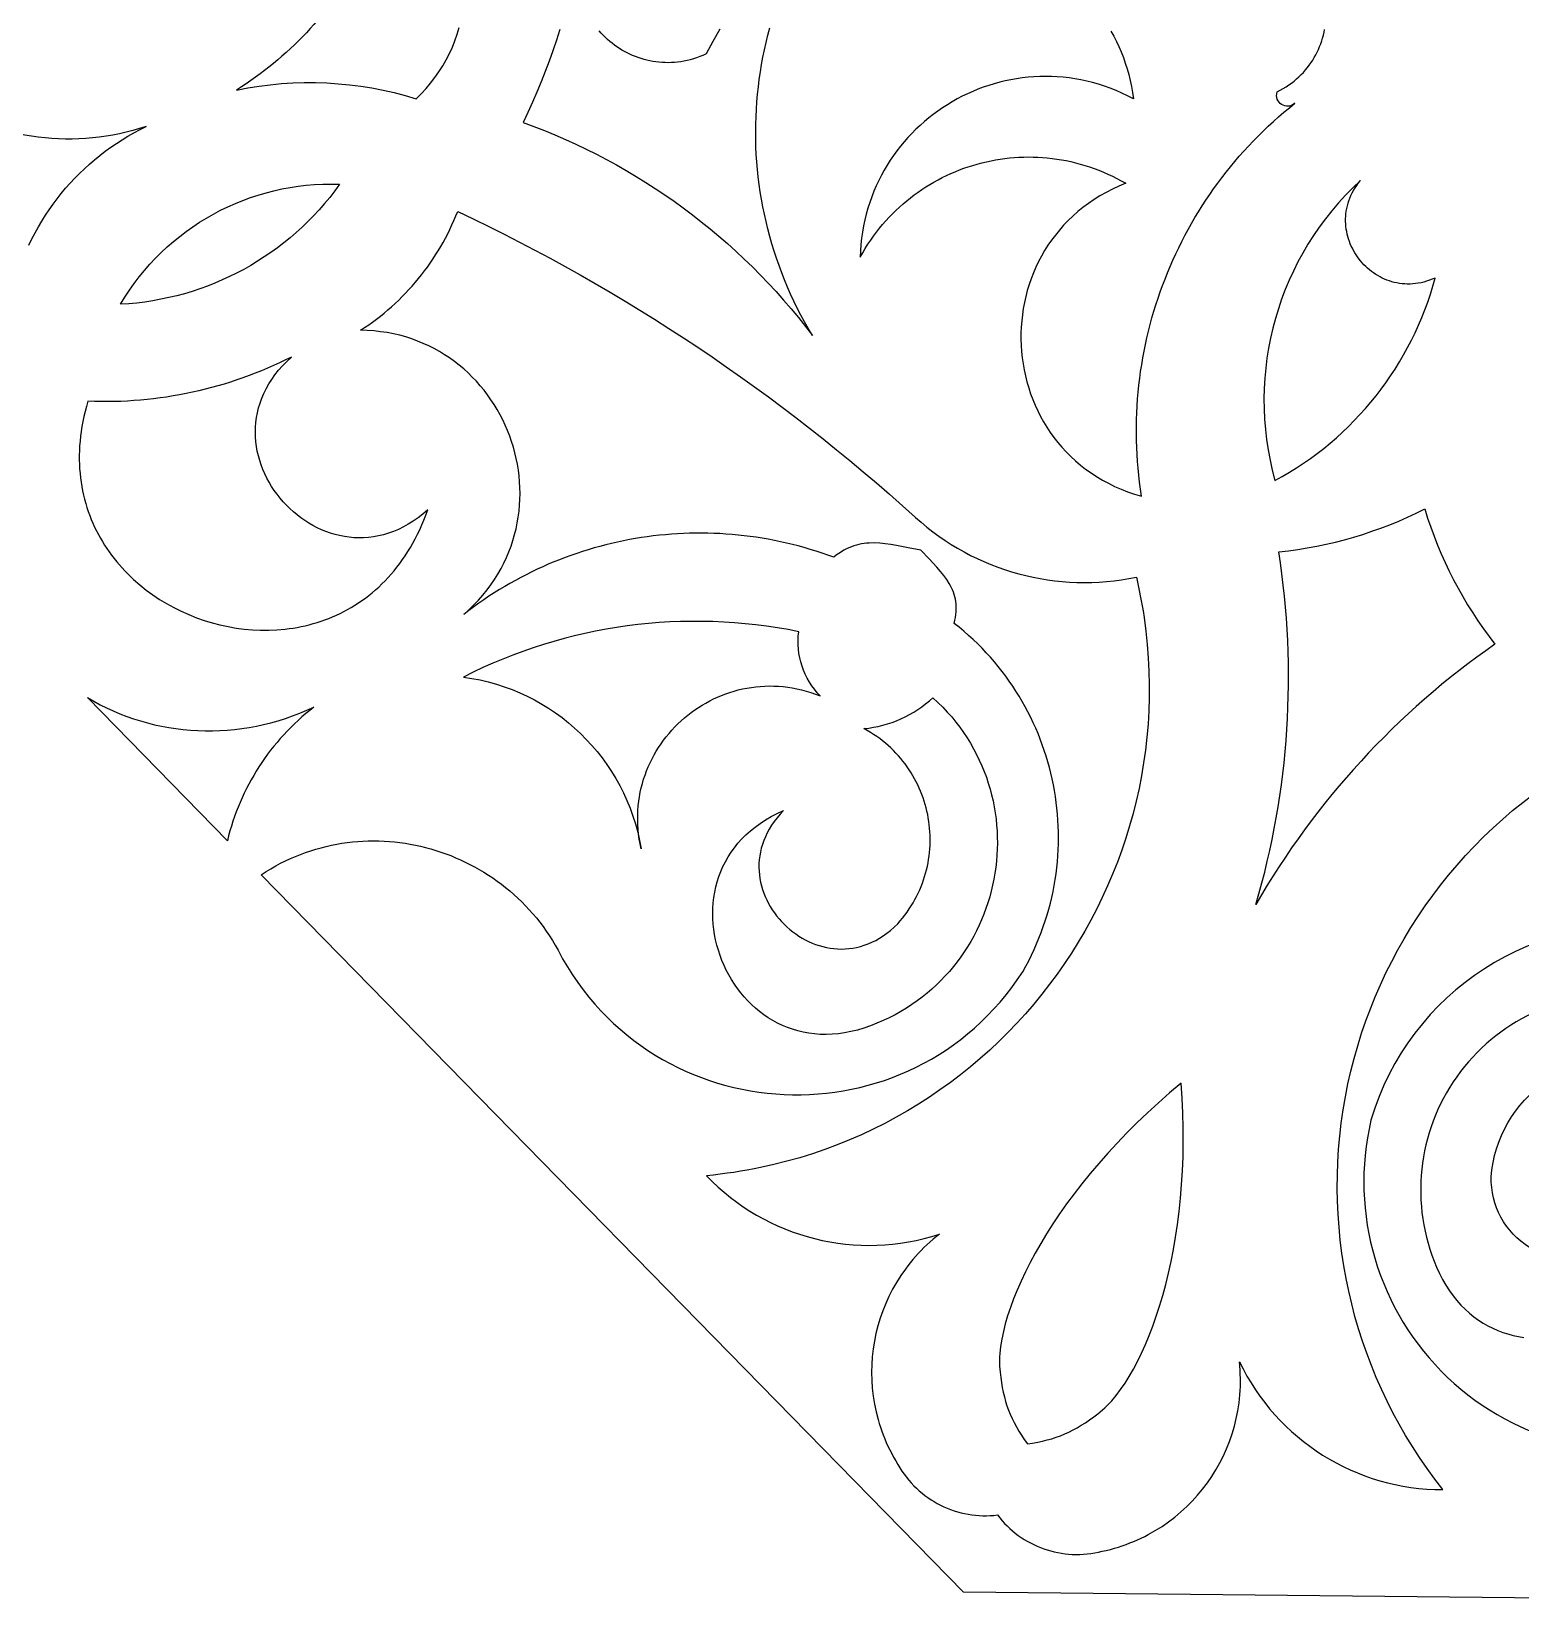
# Model space of a CAD drawing. Extents: x 3927 to 5087, y -513 to 1114.
# Drawn here: x 4416.9 to 4497, y 774 to 858.5 of the extents above; entities that cross this region are included whole.
import ezdxf

# ---------------------------------------------------------------- set-up
doc = ezdxf.new("R2010")
doc.units = 0
doc.layers.add('LAYER_1', color=18, linetype='CONTINUOUS')

msp = doc.modelspace()

# ---------------------------------------------------------------- linework, layer by layer
at = {"layer": 'LAYER_1'}
for points in [[(4434.53, 862.31, -0.126855), (4427.919, 855.303), (4428.52, 855.417), (4429.125, 855.513), (4429.731, 855.589), (4430.339, 855.646), (4430.948, 855.684), (4431.558, 855.702), (4432.167, 855.702), (4432.777, 855.682), (4433.385, 855.644), (4433.992, 855.586), (4434.597, 855.509), (4435.2, 855.413), (4435.799, 855.298), (4436.395, 855.164), (4436.987, 855.01), (4437.575, 854.838), (4437.849, 855.105), (4438.109, 855.383), (4438.355, 855.672), (4438.587, 855.971), (4438.804, 856.28), (4439.007, 856.599), (4439.195, 856.925), (4439.367, 857.26), (4439.524, 857.603), (4439.665, 857.952), (4439.79, 858.308), (4439.899, 858.67)], [(4416.747, 846.966), (4416.906, 847.296), (4417.075, 847.621), (4417.251, 847.94), (4417.436, 848.255), (4417.63, 848.564), (4417.832, 848.867), (4418.042, 849.164), (4418.26, 849.456), (4418.485, 849.741), (4418.719, 850.021), (4418.96, 850.293), (4419.208, 850.559), (4419.464, 850.819), (4419.727, 851.071), (4419.997, 851.317), (4420.274, 851.555), (4420.558, 851.785), (4420.848, 852.008), (4421.145, 852.224), (4421.448, 852.431), (4421.758, 852.631), (4422.073, 852.822), (4422.395, 853.005), (4422.722, 853.179), (4423.055, 853.345, -0.224974), (4411.751, 854.726, 0.118726)], [(4521.07, 773.956), (4467.031, 774.511), (4429.246, 813.103), (4429.501, 813.268), (4429.759, 813.425), (4430.019, 813.573), (4430.282, 813.714), (4430.547, 813.846), (4430.815, 813.971), (4431.084, 814.088), (4431.356, 814.197), (4431.63, 814.298), (4431.905, 814.391), (4432.181, 814.477), (4432.459, 814.555), (4432.739, 814.625), (4433.019, 814.688), (4433.301, 814.743), (4433.583, 814.791), (4433.866, 814.831), (4434.149, 814.864), (4434.433, 814.889), (4434.717, 814.907), (4435.001, 814.917), (4435.285, 814.921), (4435.568, 814.917), (4435.852, 814.906), (4436.135, 814.888), (4436.417, 814.862), (4436.698, 814.83), (4436.979, 814.79), (4437.258, 814.744), (4437.536, 814.69), (4437.813, 814.63), (4438.088, 814.563), (4438.362, 814.489), (4438.633, 814.408), (4438.903, 814.321), (4439.171, 814.227), (4439.436, 814.126), (4439.699, 814.018), (4439.959, 813.904), (4440.217, 813.784), (4440.472, 813.657), (4440.724, 813.523), (4440.973, 813.384), (4441.218, 813.237), (4441.46, 813.085), (4441.698, 812.926), (4441.933, 812.761), (4442.164, 812.589), (4442.391, 812.412), (4442.613, 812.228), (4442.832, 812.039), (4443.045, 811.843), (4443.255, 811.641), (4443.459, 811.434), (4443.659, 811.22), (4443.853, 811.001), (4444.043, 810.776), (4444.227, 810.545), (4444.405, 810.308), (4444.578, 810.065), (4444.745, 809.817), (4444.907, 809.564), (4445.062, 809.304), (4445.211, 809.039), (4445.458, 808.585), (4445.718, 808.145), (4445.989, 807.717), (4446.273, 807.304), (4446.567, 806.904), (4446.872, 806.517), (4447.188, 806.144), (4447.514, 805.785), (4447.849, 805.439), (4448.194, 805.107), (4448.548, 804.788), (4448.91, 804.483), (4449.281, 804.192), (4449.659, 803.914), (4450.045, 803.651), (4450.438, 803.401), (4450.837, 803.164), (4451.243, 802.942), (4451.655, 802.733), (4452.072, 802.538), (4452.495, 802.357), (4452.922, 802.189), (4453.354, 802.036), (4453.79, 801.896), (4454.229, 801.77), (4454.672, 801.659), (4455.118, 801.561), (4455.566, 801.477), (4456.016, 801.407), (4456.468, 801.35), (4456.922, 801.308), (4457.376, 801.28), (4457.831, 801.266), (4458.287, 801.266), (4458.742, 801.28), (4459.197, 801.308), (4459.651, 801.351), (4460.104, 801.407), (4460.555, 801.477), (4461.004, 801.562), (4461.451, 801.661), (4461.895, 801.774), (4462.336, 801.901), (4462.774, 802.042), (4463.207, 802.198), (4463.636, 802.367), (4464.061, 802.552), (4464.481, 802.75), (4464.895, 802.963), (4465.304, 803.19), (4465.706, 803.431), (4466.102, 803.687), (4466.491, 803.957), (4466.872, 804.241), (4467.246, 804.54), (4467.612, 804.853), (4467.97, 805.181), (4468.319, 805.523), (4468.659, 805.88), (4468.989, 806.251), (4469.309, 806.637), (4469.619, 807.037), (4469.918, 807.452), (4470.206, 807.881), (4470.371, 808.178), (4470.529, 808.476), (4470.679, 808.777), (4470.821, 809.08), (4470.956, 809.385), (4471.084, 809.692), (4471.204, 810), (4471.317, 810.31), (4471.422, 810.622), (4471.52, 810.935), (4471.611, 811.25), (4471.694, 811.565), (4471.77, 811.882), (4471.839, 812.2), (4471.9, 812.518), (4471.954, 812.837), (4472.001, 813.157), (4472.041, 813.477), (4472.074, 813.797), (4472.099, 814.118), (4472.118, 814.439), (4472.129, 814.759), (4472.134, 815.08), (4472.131, 815.4), (4472.121, 815.72), (4472.105, 816.039), (4472.081, 816.358), (4472.05, 816.676), (4472.013, 816.993), (4471.968, 817.31), (4471.917, 817.625), (4471.859, 817.938), (4471.794, 818.251), (4471.722, 818.562), (4471.644, 818.871), (4471.558, 819.179), (4471.466, 819.485), (4471.368, 819.789), (4471.262, 820.091), (4471.15, 820.391), (4471.031, 820.688), (4470.906, 820.983), (4470.774, 821.276), (4470.636, 821.565), (4470.491, 821.853), (4470.339, 822.137), (4470.181, 822.418), (4470.017, 822.696), (4469.846, 822.971), (4469.668, 823.242), (4469.484, 823.51), (4469.294, 823.774), (4469.098, 824.035), (4468.895, 824.291), (4468.686, 824.544), (4468.47, 824.793), (4468.249, 825.037), (4468.021, 825.277), (4467.787, 825.513), (4467.546, 825.744), (4467.3, 825.97), (4467.047, 826.192), (4466.788, 826.409), (4466.523, 826.62), (4466.562, 826.784), (4466.592, 826.942), (4466.615, 827.095), (4466.629, 827.244), (4466.635, 827.388), (4466.634, 827.529), (4466.625, 827.665), (4466.61, 827.797), (4466.588, 827.926), (4466.559, 828.053), (4466.523, 828.176), (4466.482, 828.296), (4466.435, 828.415), (4466.382, 828.531), (4466.323, 828.645), (4466.26, 828.758), (4466.118, 828.98), (4465.958, 829.199), (4465.782, 829.416), (4465.592, 829.635), (4465.175, 830.084), (4464.725, 830.562), (4464.049, 830.686), (4463.413, 830.806), (4463.107, 830.857), (4462.809, 830.899), (4462.517, 830.928), (4462.231, 830.943), (4461.95, 830.939), (4461.811, 830.93), (4461.673, 830.915), (4461.535, 830.894), (4461.398, 830.867), (4461.262, 830.833), (4461.127, 830.792), (4460.991, 830.744), (4460.856, 830.688), (4460.721, 830.624), (4460.586, 830.552), (4460.451, 830.471), (4460.316, 830.381), (4460.181, 830.281), (4460.045, 830.171), (4459.73, 830.286), (4459.413, 830.395), (4459.095, 830.5), (4458.776, 830.598), (4458.457, 830.692), (4458.136, 830.78), (4457.815, 830.862), (4457.493, 830.94), (4457.17, 831.012), (4456.846, 831.079), (4456.522, 831.14), (4456.197, 831.197), (4455.872, 831.248), (4455.547, 831.293), (4455.221, 831.334), (4454.895, 831.369), (4454.569, 831.399), (4454.242, 831.424), (4453.916, 831.444), (4453.589, 831.458), (4453.263, 831.468), (4452.936, 831.472), (4452.61, 831.471), (4452.284, 831.465), (4451.958, 831.453), (4451.633, 831.437), (4451.308, 831.415), (4450.983, 831.389), (4450.659, 831.357), (4450.336, 831.32), (4450.013, 831.278), (4449.691, 831.231), (4449.37, 831.179), (4449.05, 831.122), (4448.73, 831.059), (4448.412, 830.992), (4448.094, 830.92), (4447.778, 830.842), (4447.462, 830.76), (4447.148, 830.673), (4446.836, 830.58), (4446.524, 830.483), (4446.214, 830.381), (4445.906, 830.274), (4445.599, 830.161), (4445.293, 830.044), (4444.989, 829.922), (4444.687, 829.795), (4444.387, 829.663), (4444.088, 829.527), (4443.792, 829.385), (4443.497, 829.238), (4443.204, 829.087), (4442.914, 828.93), (4442.625, 828.769), (4442.339, 828.603), (4442.055, 828.432), (4441.774, 828.257), (4441.494, 828.076), (4441.218, 827.891), (4440.943, 827.701), (4440.672, 827.506), (4440.403, 827.306), (4440.136, 827.102), (4440.415, 827.352), (4440.68, 827.61), (4440.93, 827.873), (4441.166, 828.142), (4441.389, 828.417), (4441.597, 828.697), (4441.792, 828.981), (4441.974, 829.27), (4442.142, 829.564), (4442.296, 829.861), (4442.438, 830.161), (4442.567, 830.465), (4442.682, 830.772), (4442.785, 831.081), (4442.876, 831.392), (4442.953, 831.705), (4443.019, 832.02), (4443.072, 832.335), (4443.113, 832.652), (4443.143, 832.969), (4443.16, 833.286), (4443.166, 833.603), (4443.16, 833.92), (4443.143, 834.236), (4443.114, 834.55), (4443.074, 834.863), (4443.024, 835.175), (4442.962, 835.484), (4442.889, 835.79), (4442.806, 836.094), (4442.713, 836.395), (4442.609, 836.692), (4442.494, 836.986), (4442.37, 837.275), (4442.236, 837.56), (4442.091, 837.84), (4441.937, 838.114), (4441.774, 838.384), (4441.601, 838.647), (4441.418, 838.905), (4441.227, 839.156), (4441.026, 839.4), (4440.817, 839.637), (4440.598, 839.866), (4440.371, 840.088), (4440.136, 840.302), (4439.892, 840.507), (4439.639, 840.703), (4439.379, 840.891), (4439.11, 841.069), (4438.834, 841.237), (4438.55, 841.394), (4438.258, 841.542), (4437.959, 841.679), (4437.652, 841.804), (4437.339, 841.918), (4437.018, 842.021), (4436.69, 842.111), (4436.355, 842.189), (4436.014, 842.254), (4435.666, 842.306), (4435.311, 842.344), (4434.95, 842.369), (4434.584, 842.379), (4434.804, 842.524), (4435.022, 842.673), (4435.237, 842.826), (4435.448, 842.983), (4435.655, 843.145), (4435.86, 843.31), (4436.06, 843.478), (4436.258, 843.651), (4436.452, 843.827), (4436.642, 844.007), (4436.828, 844.191), (4437.011, 844.378), (4437.19, 844.569), (4437.365, 844.763), (4437.536, 844.961), (4437.704, 845.161), (4437.867, 845.366), (4438.027, 845.573), (4438.182, 845.783), (4438.333, 845.997), (4438.48, 846.213), (4438.623, 846.433), (4438.762, 846.655), (4438.897, 846.881), (4439.027, 847.109), (4439.152, 847.34), (4439.273, 847.573), (4439.39, 847.809), (4439.502, 848.048), (4439.61, 848.289), (4439.713, 848.532), (4439.811, 848.778), (4440.65, 848.377), (4441.485, 847.969), (4442.316, 847.552), (4443.143, 847.128), (4443.966, 846.697), (4444.785, 846.258), (4445.599, 845.812), (4446.409, 845.358), (4447.215, 844.897), (4448.016, 844.428), (4448.812, 843.953), (4449.605, 843.469), (4450.392, 842.979), (4451.175, 842.482), (4451.954, 841.977), (4452.728, 841.465), (4453.497, 840.946), (4454.261, 840.419), (4455.02, 839.886), (4455.774, 839.346), (4456.524, 838.799), (4457.268, 838.244), (4458.008, 837.683), (4458.742, 837.115), (4459.471, 836.54), (4460.195, 835.959), (4460.913, 835.37), (4461.627, 834.775), (4462.335, 834.173), (4463.037, 833.564), (4463.734, 832.949), (4464.426, 832.327), (4464.437, 832.321), (4464.742, 832.053), (4465.054, 831.794), (4465.372, 831.546), (4465.697, 831.309), (4466.028, 831.081), (4466.364, 830.864), (4466.706, 830.658), (4467.054, 830.462), (4467.406, 830.277), (4467.763, 830.102), (4468.125, 829.938), (4468.491, 829.786), (4468.861, 829.644), (4469.235, 829.512), (4469.612, 829.392), (4469.993, 829.284), (4470.376, 829.186), (4470.763, 829.099), (4471.151, 829.024), (4471.543, 828.961), (4471.936, 828.908), (4472.331, 828.868), (4472.727, 828.838), (4473.125, 828.821), (4473.523, 828.815), (4473.923, 828.821), (4474.323, 828.839), (4474.723, 828.869), (4475.123, 828.911), (4475.523, 828.964), (4475.922, 829.03), (4476.321, 829.109), (4476.403, 828.745), (4476.48, 828.381), (4476.552, 828.018), (4476.618, 827.655), (4476.679, 827.292), (4476.735, 826.93), (4476.832, 826.206), (4476.908, 825.484), (4476.964, 824.763), (4477, 824.046), (4477.017, 823.331), (4477.014, 822.619), (4476.991, 821.91), (4476.95, 821.205), (4476.89, 820.503), (4476.811, 819.806), (4476.714, 819.113), (4476.598, 818.426), (4476.465, 817.743), (4476.313, 817.065), (4476.145, 816.394), (4475.959, 815.728), (4475.756, 815.069), (4475.535, 814.416), (4475.299, 813.77), (4475.046, 813.131), (4474.776, 812.5), (4474.491, 811.877), (4474.19, 811.262), (4473.873, 810.655), (4473.541, 810.057), (4473.193, 809.468), (4472.831, 808.889), (4472.454, 808.319), (4472.063, 807.759), (4471.657, 807.209), (4471.238, 806.67), (4470.804, 806.141), (4470.357, 805.624), (4469.896, 805.119), (4469.423, 804.625), (4468.936, 804.143), (4468.437, 803.674), (4467.925, 803.217), (4467.401, 802.773), (4466.864, 802.343), (4466.316, 801.926), (4465.756, 801.523), (4465.185, 801.134), (4464.603, 800.76), (4464.009, 800.401), (4463.405, 800.056), (4462.79, 799.727), (4462.165, 799.414), (4461.53, 799.117), (4460.885, 798.836), (4460.23, 798.572), (4459.566, 798.325), (4458.892, 798.095), (4458.209, 797.883), (4457.518, 797.688), (4456.818, 797.512), (4456.11, 797.354), (4455.753, 797.282), (4455.393, 797.215), (4455.032, 797.152), (4454.669, 797.095), (4454.304, 797.042), (4453.937, 796.994), (4453.568, 796.951), (4453.197, 796.913), (4453.504, 796.602), (4453.821, 796.305), (4454.146, 796.02), (4454.481, 795.748), (4454.823, 795.49), (4455.173, 795.244), (4455.53, 795.012), (4455.894, 794.793), (4456.265, 794.587), (4456.642, 794.395), (4457.025, 794.216), (4457.414, 794.051), (4457.807, 793.9), (4458.206, 793.763), (4458.608, 793.639), (4459.015, 793.53), (4459.425, 793.435), (4459.838, 793.355), (4460.254, 793.288), (4460.672, 793.236), (4461.092, 793.199), (4461.514, 793.176), (4461.937, 793.168), (4462.361, 793.175), (4462.786, 793.197), (4463.21, 793.233), (4463.634, 793.285), (4464.058, 793.353), (4464.48, 793.435), (4464.901, 793.533), (4465.321, 793.646), (4465.737, 793.775), (4465.561, 793.636), (4465.388, 793.493), (4465.219, 793.347), (4465.055, 793.197), (4464.895, 793.044), (4464.739, 792.888), (4464.587, 792.729), (4464.44, 792.567), (4464.297, 792.403), (4464.158, 792.235), (4464.024, 792.065), (4463.894, 791.892), (4463.647, 791.539), (4463.418, 791.176), (4463.206, 790.804), (4463.012, 790.425), (4462.836, 790.038), (4462.678, 789.644), (4462.538, 789.244), (4462.416, 788.838), (4462.313, 788.428), (4462.228, 788.014), (4462.162, 787.597), (4462.115, 787.176), (4462.087, 786.754), (4462.077, 786.33), (4462.087, 785.906), (4462.116, 785.482), (4462.164, 785.058), (4462.232, 784.635), (4462.32, 784.215), (4462.427, 783.797), (4462.488, 783.59), (4462.555, 783.383), (4462.626, 783.177), (4462.702, 782.973), (4462.783, 782.769), (4462.869, 782.567), (4462.96, 782.366), (4463.057, 782.167), (4463.158, 781.969), (4463.265, 781.773), (4463.376, 781.578), (4463.493, 781.385), (4463.599, 781.205), (4463.711, 781.03), (4463.828, 780.861), (4463.951, 780.698), (4464.079, 780.54), (4464.213, 780.388), (4464.351, 780.241), (4464.494, 780.101), (4464.642, 779.967), (4464.794, 779.838), (4464.95, 779.716), (4465.111, 779.6), (4465.275, 779.49), (4465.442, 779.386), (4465.613, 779.289), (4465.787, 779.198), (4465.965, 779.113), (4466.144, 779.035), (4466.327, 778.964), (4466.512, 778.899), (4466.699, 778.841), (4466.888, 778.79), (4467.079, 778.746), (4467.272, 778.708), (4467.465, 778.678), (4467.661, 778.654), (4467.857, 778.638), (4468.054, 778.629), (4468.251, 778.627), (4468.45, 778.633), (4468.648, 778.645), (4468.846, 778.666), (4468.969, 778.51), (4469.097, 778.36), (4469.23, 778.215), (4469.368, 778.075), (4469.511, 777.941), (4469.658, 777.812), (4469.81, 777.689), (4469.966, 777.572), (4470.125, 777.46), (4470.289, 777.355), (4470.456, 777.255), (4470.627, 777.162), (4470.8, 777.074), (4470.977, 776.993), (4471.157, 776.918), (4471.34, 776.85), (4471.525, 776.788), (4471.713, 776.733), (4471.902, 776.685), (4472.094, 776.644), (4472.287, 776.609), (4472.483, 776.582), (4472.679, 776.562), (4472.877, 776.549), (4473.076, 776.543), (4473.276, 776.544), (4473.477, 776.554), (4473.678, 776.57), (4473.88, 776.595), (4474.082, 776.627), (4474.284, 776.667), (4474.486, 776.715), (4474.706, 776.764), (4474.923, 776.819), (4475.139, 776.878), (4475.352, 776.941), (4475.562, 777.01), (4475.77, 777.083), (4475.975, 777.161), (4476.178, 777.243), (4476.379, 777.33), (4476.576, 777.421), (4476.771, 777.516), (4476.963, 777.616), (4477.339, 777.827), (4477.702, 778.055), (4478.054, 778.298), (4478.393, 778.556), (4478.719, 778.829), (4479.032, 779.116), (4479.331, 779.416), (4479.616, 779.728), (4479.886, 780.053), (4480.141, 780.39), (4480.381, 780.738), (4480.606, 781.096), (4480.814, 781.464), (4481.005, 781.842), (4481.18, 782.229), (4481.337, 782.623), (4481.476, 783.026), (4481.598, 783.436), (4481.7, 783.853), (4481.784, 784.275), (4481.819, 784.489), (4481.849, 784.704), (4481.873, 784.92), (4481.893, 785.137), (4481.908, 785.355), (4481.918, 785.575), (4481.922, 785.795), (4481.921, 786.016), (4481.915, 786.238), (4481.904, 786.461), (4481.888, 786.685), (4481.866, 786.909), (4482.061, 786.519), (4482.27, 786.138), (4482.491, 785.766), (4482.724, 785.404), (4482.969, 785.052), (4483.225, 784.71), (4483.492, 784.378), (4483.771, 784.057), (4484.059, 783.747), (4484.358, 783.447), (4484.667, 783.158), (4484.985, 782.881), (4485.312, 782.615), (4485.648, 782.361), (4485.992, 782.119), (4486.344, 781.889), (4486.704, 781.671), (4487.072, 781.466), (4487.447, 781.274), (4487.828, 781.094), (4488.216, 780.928), (4488.61, 780.775), (4489.01, 780.636), (4489.415, 780.511), (4489.825, 780.4), (4490.24, 780.303), (4490.66, 780.22), (4491.083, 780.152), (4491.51, 780.099), (4491.941, 780.062), (4492.375, 780.039), (4492.811, 780.032, -0.453995), (4500.015, 818.996, 0.240725)], [(4505.005, 810.205, 0.373134), (4488.943, 799.894, 0.574165), (4507.085, 782.662)], [(4502.869, 806.633, 0.562024), (4492.472, 791.999), (4492.628, 791.656), (4492.796, 791.33), (4492.974, 791.021), (4493.163, 790.73), (4493.361, 790.455), (4493.568, 790.197), (4493.785, 789.956), (4494.009, 789.73), (4494.241, 789.521), (4494.481, 789.328), (4494.727, 789.15), (4494.979, 788.988), (4495.237, 788.841), (4495.5, 788.709), (4495.768, 788.592), (4496.04, 788.489), (4496.315, 788.401), (4496.594, 788.327), (4496.875, 788.267), (4497.159, 788.221)], [(4504.051, 796.631, -1), (4495.414, 796.85, -0.487168), (4504.246, 802.801, -0.166667)]]:
    msp.add_lwpolyline(points, format="xyb", dxfattribs=at)
for points in [[(4445.313, 858.552), (4445.127, 857.984), (4444.933, 857.419), (4444.73, 856.858), (4444.518, 856.299), (4444.297, 855.744), (4444.067, 855.192), (4443.828, 854.644), (4443.581, 854.099), (4443.325, 853.558), (4443.904, 853.344), (4444.477, 853.12), (4445.046, 852.886), (4445.61, 852.642), (4446.169, 852.388), (4446.723, 852.124), (4447.271, 851.85), (4447.814, 851.567), (4448.351, 851.273), (4448.883, 850.971), (4449.409, 850.659), (4449.929, 850.338), (4450.443, 850.007), (4450.951, 849.668), (4451.452, 849.319), (4451.947, 848.961), (4452.436, 848.595), (4452.918, 848.22), (4453.393, 847.836), (4453.861, 847.443), (4454.322, 847.042), (4454.776, 846.632), (4455.223, 846.214), (4455.663, 845.788), (4456.095, 845.354), (4456.519, 844.912), (4456.936, 844.461), (4457.345, 844.003), (4457.745, 843.537), (4458.138, 843.063), (4458.523, 842.582), (4458.899, 842.093), (4458.683, 842.458), (4458.475, 842.827), (4458.274, 843.198), (4458.082, 843.571), (4457.898, 843.948), (4457.722, 844.327), (4457.554, 844.708), (4457.394, 845.091), (4457.242, 845.477), (4457.097, 845.865), (4456.961, 846.254), (4456.833, 846.645), (4456.712, 847.038), (4456.599, 847.433), (4456.495, 847.829), (4456.398, 848.226), (4456.309, 848.625), (4456.227, 849.025), (4456.154, 849.425), (4456.089, 849.827), (4456.031, 850.229), (4455.981, 850.632), (4455.939, 851.035), (4455.904, 851.439), (4455.877, 851.843), (4455.859, 852.248), (4455.847, 852.652), (4455.844, 853.056), (4455.848, 853.461), (4455.86, 853.864), (4455.88, 854.268), (4455.907, 854.671), (4455.942, 855.073), (4455.985, 855.475), (4456.035, 855.875), (4456.093, 856.275), (4456.158, 856.674), (4456.231, 857.071), (4456.312, 857.467), (4456.4, 857.862), (4456.496, 858.255), (4456.6, 858.646)], [(4453.908, 858.576), (4453.533, 857.915), (4453.175, 857.244), (4453.006, 857.168), (4452.836, 857.099), (4452.665, 857.037), (4452.495, 856.981), (4452.324, 856.933), (4452.154, 856.891), (4451.984, 856.855), (4451.813, 856.826), (4451.644, 856.804), (4451.474, 856.787), (4451.306, 856.777), (4451.138, 856.773), (4450.971, 856.775), (4450.805, 856.782), (4450.64, 856.796), (4450.476, 856.815), (4450.313, 856.84), (4450.152, 856.87), (4449.993, 856.906), (4449.835, 856.947), (4449.679, 856.993), (4449.525, 857.044), (4449.373, 857.101), (4449.223, 857.162), (4449.075, 857.228), (4448.93, 857.299), (4448.787, 857.375), (4448.647, 857.455), (4448.51, 857.54), (4448.376, 857.629), (4448.244, 857.722), (4448.116, 857.82), (4447.991, 857.921), (4447.869, 858.027), (4447.751, 858.137), (4447.636, 858.25), (4447.525, 858.367), (4447.418, 858.488)], [(4474.953, 858.467), (4475.104, 858.197), (4475.246, 857.921), (4475.38, 857.639), (4475.506, 857.351), (4475.622, 857.056), (4475.728, 856.755), (4475.825, 856.449), (4475.913, 856.137), (4475.99, 855.818), (4476.057, 855.495), (4476.113, 855.165), (4476.159, 854.831), (4475.85, 854.991), (4475.54, 855.139), (4475.228, 855.275), (4474.914, 855.399), (4474.6, 855.512), (4474.284, 855.614), (4473.968, 855.704), (4473.651, 855.784), (4473.333, 855.852), (4473.016, 855.909), (4472.698, 855.956), (4472.381, 855.992), (4472.065, 856.018), (4471.749, 856.033), (4471.434, 856.037), (4471.12, 856.032), (4470.807, 856.017), (4470.496, 855.992), (4470.187, 855.957), (4469.879, 855.912), (4469.574, 855.858), (4469.271, 855.795), (4468.971, 855.722), (4468.674, 855.64), (4468.379, 855.549), (4468.088, 855.45), (4467.8, 855.341), (4467.516, 855.224), (4467.236, 855.098), (4466.959, 854.964), (4466.687, 854.822), (4466.42, 854.672), (4466.157, 854.513), (4465.899, 854.347), (4465.646, 854.173), (4465.398, 853.991), (4465.156, 853.802), (4464.919, 853.605), (4464.689, 853.402), (4464.464, 853.191), (4464.246, 852.973), (4464.035, 852.748), (4463.83, 852.516), (4463.632, 852.278), (4463.442, 852.033), (4463.259, 851.782), (4463.083, 851.524), (4462.915, 851.261), (4462.756, 850.991), (4462.604, 850.716), (4462.461, 850.434), (4462.327, 850.148), (4462.201, 849.855), (4462.085, 849.557), (4461.977, 849.254), (4461.88, 848.946), (4461.792, 848.633), (4461.713, 848.315), (4461.645, 847.992), (4461.588, 847.665), (4461.541, 847.333), (4461.504, 846.996), (4461.479, 846.656), (4461.464, 846.311), (4461.598, 846.548), (4461.736, 846.781), (4461.88, 847.009), (4462.029, 847.231), (4462.182, 847.449), (4462.341, 847.662), (4462.504, 847.869), (4462.672, 848.072), (4462.844, 848.269), (4463.021, 848.461), (4463.202, 848.648), (4463.386, 848.83), (4463.575, 849.007), (4463.768, 849.178), (4463.965, 849.344), (4464.165, 849.505), (4464.368, 849.66), (4464.575, 849.81), (4464.786, 849.954), (4464.999, 850.093), (4465.216, 850.227), (4465.435, 850.355), (4465.657, 850.477), (4465.882, 850.594), (4466.11, 850.705), (4466.34, 850.81), (4466.572, 850.91), (4466.807, 851.004), (4467.044, 851.092), (4467.282, 851.174), (4467.523, 851.251), (4467.765, 851.321), (4468.009, 851.386), (4468.255, 851.445), (4468.502, 851.498), (4468.75, 851.545), (4468.999, 851.585), (4469.25, 851.62), (4469.501, 851.649), (4469.753, 851.671), (4470.006, 851.688), (4470.26, 851.698), (4470.514, 851.702), (4470.768, 851.699), (4471.023, 851.691), (4471.277, 851.676), (4471.532, 851.654), (4471.787, 851.626), (4472.041, 851.592), (4472.295, 851.552), (4472.548, 851.504), (4472.801, 851.451), (4473.054, 851.391), (4473.305, 851.324), (4473.556, 851.25), (4473.805, 851.17), (4474.054, 851.083), (4474.301, 850.99), (4474.546, 850.889), (4474.79, 850.782), (4475.033, 850.668), (4475.274, 850.548), (4475.512, 850.42), (4475.749, 850.285), (4475.384, 850.133), (4475.031, 849.97), (4474.69, 849.794), (4474.362, 849.608), (4474.046, 849.412), (4473.743, 849.205), (4473.451, 848.988), (4473.173, 848.762), (4472.906, 848.527), (4472.652, 848.283), (4472.41, 848.032), (4472.18, 847.772), (4471.963, 847.505), (4471.757, 847.231), (4471.564, 846.951), (4471.383, 846.664), (4471.214, 846.372), (4471.057, 846.074), (4470.913, 845.772), (4470.78, 845.464), (4470.66, 845.153), (4470.551, 844.837), (4470.455, 844.519), (4470.37, 844.197), (4470.298, 843.873), (4470.237, 843.546), (4470.189, 843.218), (4470.152, 842.888), (4470.127, 842.558), (4470.115, 842.226), (4470.114, 841.895), (4470.124, 841.564), (4470.147, 841.233), (4470.181, 840.903), (4470.228, 840.575), (4470.286, 840.248), (4470.355, 839.924), (4470.437, 839.602), (4470.53, 839.284), (4470.635, 838.968), (4470.751, 838.657), (4470.879, 838.35), (4471.019, 838.047), (4471.17, 837.749), (4471.333, 837.457), (4471.507, 837.17), (4471.693, 836.89), (4471.891, 836.616), (4472.1, 836.349), (4472.32, 836.089), (4472.552, 835.838), (4472.795, 835.594), (4473.05, 835.359), (4473.316, 835.133), (4473.594, 834.916), (4473.883, 834.709), (4474.183, 834.513), (4474.494, 834.327), (4474.817, 834.151), (4475.151, 833.988), (4475.496, 833.835), (4475.853, 833.696), (4476.221, 833.568), (4476.6, 833.454), (4476.543, 833.83), (4476.494, 834.206), (4476.45, 834.581), (4476.414, 834.957), (4476.383, 835.333), (4476.359, 835.708), (4476.341, 836.083), (4476.329, 836.457), (4476.324, 836.831), (4476.325, 837.205), (4476.332, 837.578), (4476.345, 837.95), (4476.365, 838.321), (4476.39, 838.692), (4476.422, 839.062), (4476.459, 839.43), (4476.503, 839.798), (4476.553, 840.165), (4476.608, 840.53), (4476.67, 840.894), (4476.737, 841.257), (4476.811, 841.618), (4476.89, 841.978), (4476.975, 842.336), (4477.066, 842.693), (4477.163, 843.048), (4477.265, 843.401), (4477.373, 843.753), (4477.487, 844.102), (4477.607, 844.45), (4477.732, 844.795), (4477.863, 845.139), (4477.999, 845.48), (4478.141, 845.819), (4478.289, 846.156), (4478.442, 846.49), (4478.6, 846.822), (4478.764, 847.151), (4478.934, 847.478), (4479.108, 847.801), (4479.288, 848.123), (4479.474, 848.441), (4479.665, 848.757), (4479.861, 849.069), (4480.062, 849.379), (4480.268, 849.685), (4480.48, 849.988), (4480.697, 850.288), (4480.919, 850.585), (4481.146, 850.878), (4481.379, 851.168), (4481.616, 851.454), (4481.858, 851.737), (4482.106, 852.016), (4482.358, 852.291), (4482.615, 852.562), (4482.877, 852.83), (4483.145, 853.093), (4483.417, 853.353), (4483.693, 853.608), (4483.975, 853.86), (4484.261, 854.107), (4484.553, 854.349), (4484.848, 854.588), (4484.762, 854.521), (4484.672, 854.473), (4484.579, 854.443), (4484.485, 854.431), (4484.392, 854.434), (4484.301, 854.452), (4484.215, 854.484), (4484.134, 854.529), (4484.061, 854.585), (4483.997, 854.651), (4483.944, 854.727), (4483.904, 854.811), (4483.878, 854.902), (4483.867, 854.999), (4483.875, 855.101), (4483.901, 855.207), (4484.066, 855.292), (4484.226, 855.382), (4484.38, 855.476), (4484.529, 855.575), (4484.672, 855.679), (4484.81, 855.786), (4484.943, 855.898), (4485.071, 856.013), (4485.193, 856.132), (4485.309, 856.254), (4485.42, 856.38), (4485.526, 856.509), (4485.627, 856.642), (4485.722, 856.777), (4485.812, 856.914), (4485.896, 857.055), (4485.976, 857.197), (4486.049, 857.342), (4486.118, 857.49), (4486.181, 857.639), (4486.239, 857.79), (4486.291, 857.942), (4486.339, 858.096), (4486.381, 858.251), (4486.417, 858.408), (4486.448, 858.565)]]:
    msp.add_lwpolyline(points, dxfattribs=at)
for points in [[(4433.457, 850.232), (4433.195, 849.876), (4432.924, 849.53), (4432.645, 849.192), (4432.356, 848.864), (4432.059, 848.544), (4431.754, 848.233), (4431.441, 847.932), (4431.12, 847.64), (4430.792, 847.358), (4430.456, 847.085), (4430.113, 846.822), (4429.763, 846.569), (4429.407, 846.326), (4429.044, 846.094), (4428.675, 845.871), (4428.3, 845.659), (4427.92, 845.457), (4427.533, 845.266), (4427.142, 845.086), (4426.745, 844.917), (4426.344, 844.758), (4425.938, 844.611), (4425.527, 844.475), (4425.112, 844.35), (4424.694, 844.237), (4424.271, 844.136), (4423.845, 844.046), (4423.416, 843.968), (4422.984, 843.902), (4422.549, 843.848), (4422.111, 843.807), (4421.671, 843.778), (4421.906, 844.163), (4422.153, 844.538), (4422.411, 844.903), (4422.681, 845.257), (4422.961, 845.601), (4423.252, 845.934), (4423.553, 846.256), (4423.865, 846.568), (4424.185, 846.867), (4424.516, 847.156), (4424.855, 847.432), (4425.202, 847.697), (4425.558, 847.95), (4425.922, 848.191), (4426.294, 848.419), (4426.673, 848.635), (4427.058, 848.838), (4427.451, 849.028), (4427.85, 849.205), (4428.254, 849.369), (4428.665, 849.519), (4429.08, 849.655), (4429.501, 849.778), (4429.926, 849.887), (4430.356, 849.982), (4430.79, 850.062), (4431.227, 850.128), (4431.668, 850.178), (4432.111, 850.215), (4432.558, 850.236), (4433.006, 850.241)], [(4492.395, 845.193), (4492.242, 845.128), (4492.09, 845.07), (4491.938, 845.019), (4491.786, 844.976), (4491.636, 844.941), (4491.486, 844.913), (4491.338, 844.892), (4491.19, 844.877), (4491.044, 844.87), (4490.899, 844.869), (4490.756, 844.874), (4490.614, 844.886), (4490.474, 844.904), (4490.336, 844.928), (4490.2, 844.958), (4490.066, 844.994), (4489.935, 845.035), (4489.805, 845.082), (4489.678, 845.133), (4489.554, 845.19), (4489.432, 845.252), (4489.313, 845.319), (4489.197, 845.39), (4489.084, 845.466), (4488.974, 845.546), (4488.867, 845.63), (4488.764, 845.718), (4488.664, 845.81), (4488.568, 845.906), (4488.475, 846.006), (4488.387, 846.109), (4488.302, 846.215), (4488.221, 846.324), (4488.145, 846.437), (4488.073, 846.552), (4488.005, 846.669), (4487.942, 846.79), (4487.883, 846.912), (4487.829, 847.037), (4487.78, 847.164), (4487.736, 847.293), (4487.697, 847.424), (4487.664, 847.556), (4487.636, 847.69), (4487.613, 847.825), (4487.596, 847.961), (4487.584, 848.098), (4487.578, 848.236), (4487.579, 848.375), (4487.585, 848.514), (4487.597, 848.653), (4487.616, 848.793), (4487.641, 848.933), (4487.673, 849.073), (4487.711, 849.213), (4487.756, 849.352), (4487.808, 849.491), (4487.867, 849.629), (4487.932, 849.767), (4488.006, 849.903), (4488.086, 850.038), (4488.174, 850.172), (4488.269, 850.305), (4488.372, 850.436), (4487.964, 850.046), (4487.571, 849.645), (4487.194, 849.232), (4486.834, 848.808), (4486.489, 848.373), (4486.161, 847.928), (4485.849, 847.473), (4485.553, 847.009), (4485.275, 846.536), (4485.013, 846.055), (4484.768, 845.566), (4484.54, 845.069), (4484.329, 844.566), (4484.136, 844.056), (4483.96, 843.54), (4483.802, 843.018), (4483.662, 842.492), (4483.539, 841.961), (4483.435, 841.425), (4483.348, 840.886), (4483.28, 840.344), (4483.231, 839.799), (4483.2, 839.252), (4483.187, 838.703), (4483.194, 838.153), (4483.219, 837.602), (4483.264, 837.051), (4483.327, 836.5), (4483.411, 835.949), (4483.513, 835.399), (4483.635, 834.851), (4483.777, 834.305), (4484.173, 834.523), (4484.562, 834.752), (4484.943, 834.989), (4485.318, 835.236), (4485.686, 835.492), (4486.046, 835.757), (4486.399, 836.03), (4486.744, 836.312), (4487.081, 836.602), (4487.411, 836.901), (4487.732, 837.207), (4488.046, 837.522), (4488.351, 837.844), (4488.648, 838.174), (4488.936, 838.51), (4489.215, 838.855), (4489.486, 839.206), (4489.748, 839.563), (4490, 839.928), (4490.244, 840.299), (4490.478, 840.676), (4490.702, 841.06), (4490.917, 841.449), (4491.122, 841.844), (4491.318, 842.245), (4491.503, 842.651), (4491.678, 843.063), (4491.843, 843.479), (4491.997, 843.901), (4492.14, 844.327), (4492.273, 844.758)], [(4419.914, 838.561), (4419.836, 838.286), (4419.765, 838.014), (4419.701, 837.743), (4419.645, 837.475), (4419.597, 837.209), (4419.556, 836.946), (4419.521, 836.685), (4419.494, 836.426), (4419.474, 836.169), (4419.461, 835.915), (4419.454, 835.664), (4419.454, 835.415), (4419.461, 835.168), (4419.474, 834.925), (4419.493, 834.683), (4419.519, 834.445), (4419.551, 834.209), (4419.589, 833.976), (4419.633, 833.745), (4419.682, 833.518), (4419.738, 833.293), (4419.799, 833.071), (4419.866, 832.852), (4419.938, 832.635), (4420.016, 832.422), (4420.098, 832.212), (4420.186, 832.005), (4420.279, 831.801), (4420.377, 831.6), (4420.48, 831.402), (4420.588, 831.207), (4420.7, 831.015), (4420.817, 830.827), (4420.939, 830.642), (4421.064, 830.46), (4421.194, 830.282), (4421.329, 830.107), (4421.467, 829.935), (4421.609, 829.767), (4421.755, 829.602), (4421.905, 829.441), (4422.059, 829.283), (4422.377, 828.978), (4422.708, 828.688), (4423.053, 828.413), (4423.409, 828.153), (4423.776, 827.908), (4424.154, 827.679), (4424.541, 827.466), (4424.937, 827.269), (4425.342, 827.088), (4425.753, 826.925), (4426.171, 826.778), (4426.594, 826.649), (4427.022, 826.537), (4427.455, 826.443), (4427.89, 826.367), (4428.328, 826.31), (4428.768, 826.271), (4429.209, 826.251), (4429.65, 826.251), (4430.09, 826.27), (4430.528, 826.309), (4430.747, 826.336), (4430.964, 826.367), (4431.181, 826.404), (4431.398, 826.447), (4431.613, 826.494), (4431.827, 826.546), (4432.04, 826.604), (4432.252, 826.667), (4432.462, 826.735), (4432.671, 826.809), (4432.878, 826.888), (4433.084, 826.972), (4433.288, 827.061), (4433.49, 827.157), (4433.69, 827.257), (4433.888, 827.363), (4434.084, 827.475), (4434.278, 827.592), (4434.469, 827.715), (4434.658, 827.844), (4434.844, 827.978), (4435.028, 828.118), (4435.209, 828.264), (4435.387, 828.416), (4435.562, 828.573), (4435.734, 828.737), (4435.903, 828.906), (4436.068, 829.081), (4436.231, 829.262), (4436.39, 829.449), (4436.545, 829.642), (4436.697, 829.842), (4436.845, 830.047), (4436.989, 830.258), (4437.129, 830.476), (4437.266, 830.7), (4437.398, 830.93), (4437.525, 831.166), (4437.649, 831.409), (4437.768, 831.658), (4437.883, 831.914), (4437.993, 832.176), (4438.098, 832.444), (4438.198, 832.719), (4437.94, 832.499), (4437.68, 832.298), (4437.417, 832.115), (4437.153, 831.951), (4436.887, 831.804), (4436.62, 831.675), (4436.353, 831.562), (4436.085, 831.466), (4435.817, 831.387), (4435.55, 831.323), (4435.283, 831.275), (4435.017, 831.241), (4434.752, 831.223), (4434.489, 831.218), (4434.228, 831.228), (4433.97, 831.251), (4433.714, 831.288), (4433.461, 831.337), (4433.211, 831.399), (4432.965, 831.472), (4432.723, 831.558), (4432.485, 831.655), (4432.252, 831.762), (4432.024, 831.88), (4431.802, 832.009), (4431.585, 832.147), (4431.374, 832.295), (4431.169, 832.451), (4430.971, 832.617), (4430.78, 832.79), (4430.597, 832.972), (4430.421, 833.161), (4430.253, 833.357), (4430.093, 833.56), (4429.943, 833.77), (4429.801, 833.985), (4429.669, 834.207), (4429.546, 834.433), (4429.433, 834.664), (4429.331, 834.9), (4429.239, 835.14), (4429.159, 835.384), (4429.09, 835.631), (4429.032, 835.882), (4428.987, 836.135), (4428.954, 836.39), (4428.934, 836.647), (4428.927, 836.906), (4428.933, 837.165), (4428.953, 837.426), (4428.987, 837.687), (4429.035, 837.948), (4429.099, 838.208), (4429.177, 838.468), (4429.271, 838.727), (4429.38, 838.984), (4429.506, 839.239), (4429.648, 839.493), (4429.806, 839.743), (4429.982, 839.991), (4430.175, 840.235), (4430.386, 840.475), (4430.615, 840.711), (4430.863, 840.943), (4430.544, 840.785), (4430.224, 840.631), (4429.901, 840.483), (4429.576, 840.341), (4429.249, 840.203), (4428.92, 840.071), (4428.59, 839.945), (4428.257, 839.824), (4427.923, 839.708), (4427.587, 839.597), (4427.25, 839.492), (4426.911, 839.392), (4426.571, 839.298), (4426.229, 839.21), (4425.886, 839.126), (4425.541, 839.048), (4425.196, 838.976), (4424.849, 838.909), (4424.501, 838.848), (4424.153, 838.792), (4423.803, 838.742), (4423.452, 838.698), (4423.101, 838.659), (4422.749, 838.625), (4422.396, 838.597), (4422.043, 838.575), (4421.689, 838.559), (4421.335, 838.548), (4420.98, 838.543), (4420.625, 838.543), (4420.27, 838.549)], [(4459.319, 822.716), (4459.156, 822.891), (4459.005, 823.075), (4458.864, 823.267), (4458.736, 823.465), (4458.618, 823.671), (4458.513, 823.882), (4458.419, 824.099), (4458.338, 824.32), (4458.27, 824.545), (4458.214, 824.773), (4458.171, 825.003), (4458.141, 825.236), (4458.125, 825.469), (4458.122, 825.703), (4458.134, 825.937), (4458.159, 826.169), (4457.585, 826.281), (4457.009, 826.379), (4456.433, 826.466), (4455.856, 826.54), (4455.278, 826.602), (4454.699, 826.652), (4454.12, 826.689), (4453.542, 826.714), (4452.963, 826.727), (4452.384, 826.728), (4451.806, 826.717), (4451.229, 826.694), (4450.653, 826.659), (4450.077, 826.611), (4449.503, 826.552), (4448.93, 826.481), (4448.359, 826.397), (4447.79, 826.302), (4447.222, 826.195), (4446.657, 826.076), (4446.094, 825.945), (4445.534, 825.803), (4444.977, 825.648), (4444.422, 825.482), (4443.871, 825.304), (4443.323, 825.114), (4442.778, 824.913), (4442.237, 824.699), (4441.7, 824.475), (4441.167, 824.238), (4440.639, 823.99), (4440.115, 823.731), (4440.568, 823.662), (4441.016, 823.575), (4441.457, 823.471), (4441.891, 823.349), (4442.318, 823.211), (4442.737, 823.057), (4443.148, 822.886), (4443.551, 822.7), (4443.944, 822.499), (4444.329, 822.282), (4444.704, 822.052), (4445.069, 821.807), (4445.423, 821.548), (4445.767, 821.275), (4446.1, 820.99), (4446.421, 820.692), (4446.73, 820.382), (4447.027, 820.059), (4447.312, 819.725), (4447.583, 819.38), (4447.841, 819.024), (4448.085, 818.658), (4448.315, 818.281), (4448.53, 817.895), (4448.731, 817.499), (4448.916, 817.094), (4449.085, 816.681), (4449.239, 816.259), (4449.376, 815.829), (4449.496, 815.392), (4449.599, 814.948), (4449.684, 814.496), (4449.628, 814.76), (4449.583, 815.021), (4449.547, 815.282), (4449.52, 815.54), (4449.503, 815.797), (4449.495, 816.052), (4449.497, 816.305), (4449.507, 816.555), (4449.526, 816.803), (4449.554, 817.049), (4449.59, 817.292), (4449.634, 817.532), (4449.687, 817.769), (4449.747, 818.003), (4449.815, 818.234), (4449.891, 818.461), (4449.974, 818.685), (4450.065, 818.905), (4450.163, 819.122), (4450.267, 819.334), (4450.379, 819.543), (4450.497, 819.747), (4450.622, 819.948), (4450.753, 820.143), (4450.89, 820.334), (4451.033, 820.52), (4451.182, 820.702), (4451.337, 820.878), (4451.497, 821.049), (4451.663, 821.215), (4451.833, 821.376), (4452.009, 821.531), (4452.19, 821.68), (4452.375, 821.823), (4452.565, 821.961), (4452.759, 822.092), (4452.958, 822.217), (4453.16, 822.335), (4453.367, 822.447), (4453.577, 822.553), (4453.791, 822.651), (4454.008, 822.743), (4454.228, 822.827), (4454.452, 822.904), (4454.678, 822.974), (4454.907, 823.037), (4455.139, 823.091), (4455.373, 823.138), (4455.61, 823.177), (4455.848, 823.208), (4456.089, 823.231), (4456.331, 823.245), (4456.575, 823.251), (4456.82, 823.248), (4457.067, 823.237), (4457.315, 823.216), (4457.564, 823.187), (4457.813, 823.148), (4458.063, 823.1), (4458.314, 823.043), (4458.565, 822.976), (4458.816, 822.899), (4459.068, 822.812)], [(4419.888, 822.626), (4420.229, 822.429), (4420.575, 822.244), (4420.926, 822.069), (4421.282, 821.907), (4421.643, 821.755), (4422.007, 821.615), (4422.376, 821.487), (4422.748, 821.37), (4423.124, 821.265), (4423.503, 821.171), (4423.884, 821.089), (4424.268, 821.019), (4424.655, 820.96), (4425.043, 820.913), (4425.434, 820.878), (4425.825, 820.855), (4426.218, 820.843), (4426.612, 820.843), (4427.007, 820.856), (4427.402, 820.88), (4427.797, 820.916), (4428.191, 820.964), (4428.586, 821.024), (4428.979, 821.096), (4429.372, 821.181), (4429.763, 821.277), (4430.153, 821.386), (4430.541, 821.507), (4430.927, 821.64), (4431.31, 821.785), (4431.691, 821.943), (4432.069, 822.112), (4431.852, 821.941), (4431.64, 821.766), (4431.431, 821.586), (4431.226, 821.402), (4431.026, 821.214), (4430.83, 821.022), (4430.639, 820.827), (4430.452, 820.627), (4430.269, 820.424), (4430.091, 820.217), (4429.918, 820.007), (4429.749, 819.794), (4429.585, 819.577), (4429.425, 819.356), (4429.271, 819.133), (4429.121, 818.907), (4428.976, 818.677), (4428.836, 818.445), (4428.701, 818.209), (4428.571, 817.971), (4428.446, 817.731), (4428.326, 817.487), (4428.212, 817.242), (4428.102, 816.994), (4427.998, 816.743), (4427.9, 816.49), (4427.806, 816.235), (4427.719, 815.978), (4427.636, 815.72), (4427.56, 815.459), (4427.489, 815.196), (4427.423, 814.932)], [(4463.484, 810.462), (4463.619, 810.617), (4463.749, 810.773), (4463.873, 810.933), (4463.991, 811.095), (4464.104, 811.259), (4464.212, 811.426), (4464.314, 811.594), (4464.41, 811.765), (4464.501, 811.937), (4464.587, 812.111), (4464.667, 812.287), (4464.741, 812.464), (4464.811, 812.643), (4464.874, 812.823), (4464.933, 813.004), (4464.986, 813.187), (4465.034, 813.37), (4465.077, 813.554), (4465.114, 813.739), (4465.146, 813.924), (4465.173, 814.11), (4465.195, 814.297), (4465.211, 814.483), (4465.223, 814.67), (4465.229, 814.857), (4465.23, 815.043), (4465.226, 815.23), (4465.217, 815.416), (4465.202, 815.602), (4465.183, 815.788), (4465.159, 815.972), (4465.129, 816.156), (4465.095, 816.339), (4465.056, 816.521), (4465.011, 816.702), (4464.962, 816.882), (4464.908, 817.061), (4464.849, 817.238), (4464.785, 817.413), (4464.717, 817.587), (4464.643, 817.759), (4464.565, 817.929), (4464.481, 818.097), (4464.394, 818.263), (4464.301, 818.427), (4464.203, 818.588), (4464.101, 818.747), (4463.994, 818.904), (4463.883, 819.057), (4463.767, 819.208), (4463.646, 819.356), (4463.52, 819.501), (4463.39, 819.643), (4463.256, 819.781), (4463.117, 819.917), (4462.973, 820.048), (4462.825, 820.176), (4462.672, 820.301), (4462.515, 820.421), (4462.353, 820.538), (4462.187, 820.65), (4462.017, 820.758), (4461.842, 820.862), (4461.662, 820.962), (4461.922, 820.991), (4462.179, 821.03), (4462.434, 821.08), (4462.686, 821.14), (4462.935, 821.211), (4463.18, 821.291), (4463.422, 821.382), (4463.66, 821.482), (4463.893, 821.592), (4464.122, 821.712), (4464.346, 821.841), (4464.564, 821.979), (4464.777, 822.127), (4464.985, 822.283), (4465.186, 822.449), (4465.381, 822.623), (4465.649, 822.372), (4465.906, 822.115), (4466.152, 821.852), (4466.386, 821.584), (4466.61, 821.311), (4466.823, 821.032), (4467.025, 820.749), (4467.216, 820.461), (4467.396, 820.169), (4467.565, 819.873), (4467.724, 819.573), (4467.871, 819.269), (4468.009, 818.963), (4468.135, 818.653), (4468.251, 818.341), (4468.357, 818.026), (4468.452, 817.709), (4468.537, 817.389), (4468.611, 817.068), (4468.675, 816.746), (4468.729, 816.423), (4468.772, 816.098), (4468.805, 815.773), (4468.829, 815.447), (4468.842, 815.121), (4468.845, 814.795), (4468.838, 814.47), (4468.821, 814.145), (4468.795, 813.821), (4468.758, 813.498), (4468.712, 813.176), (4468.656, 812.856), (4468.591, 812.538), (4468.515, 812.221), (4468.431, 811.908), (4468.336, 811.596), (4468.232, 811.288), (4468.119, 810.983), (4467.997, 810.681), (4467.865, 810.383), (4467.723, 810.088), (4467.573, 809.798), (4467.413, 809.512), (4467.244, 809.231), (4467.066, 808.955), (4466.879, 808.684), (4466.683, 808.418), (4466.478, 808.158), (4466.264, 807.904), (4466.042, 807.656), (4465.81, 807.415), (4465.57, 807.18), (4465.321, 806.952), (4465.063, 806.732), (4464.797, 806.519), (4464.522, 806.313), (4464.239, 806.116), (4463.947, 805.927), (4463.647, 805.746), (4463.338, 805.574), (4463.021, 805.411), (4462.696, 805.257), (4462.363, 805.113), (4462.021, 804.978), (4461.665, 804.853), (4461.314, 804.748), (4460.968, 804.663), (4460.627, 804.597), (4460.292, 804.55), (4459.962, 804.521), (4459.638, 804.51), (4459.32, 804.516), (4459.008, 804.539), (4458.703, 804.577), (4458.405, 804.632), (4458.113, 804.702), (4457.828, 804.786), (4457.551, 804.885), (4457.281, 804.997), (4457.019, 805.122), (4456.764, 805.26), (4456.518, 805.41), (4456.28, 805.571), (4456.05, 805.744), (4455.829, 805.927), (4455.617, 806.12), (4455.414, 806.323), (4455.22, 806.535), (4455.036, 806.755), (4454.861, 806.983), (4454.696, 807.219), (4454.541, 807.462), (4454.397, 807.711), (4454.262, 807.966), (4454.139, 808.227), (4454.026, 808.493), (4453.925, 808.763), (4453.834, 809.037), (4453.755, 809.314), (4453.688, 809.594), (4453.633, 809.877), (4453.589, 810.162), (4453.558, 810.448), (4453.539, 810.734), (4453.533, 811.022), (4453.54, 811.309), (4453.56, 811.595), (4453.593, 811.88), (4453.64, 812.163), (4453.7, 812.445), (4453.774, 812.723), (4453.862, 812.998), (4453.964, 813.27), (4454.081, 813.537), (4454.213, 813.8), (4454.359, 814.057), (4454.52, 814.308), (4454.697, 814.553), (4454.889, 814.792), (4455.097, 815.023), (4455.32, 815.246), (4455.56, 815.461), (4455.816, 815.667), (4456.088, 815.863), (4456.377, 816.05), (4456.683, 816.227), (4457.005, 816.392), (4457.346, 816.546), (4457.163, 816.353), (4456.995, 816.157), (4456.841, 815.958), (4456.702, 815.758), (4456.576, 815.556), (4456.464, 815.352), (4456.365, 815.147), (4456.279, 814.941), (4456.206, 814.735), (4456.145, 814.527), (4456.096, 814.32), (4456.059, 814.113), (4456.034, 813.907), (4456.02, 813.701), (4456.017, 813.496), (4456.025, 813.292), (4456.043, 813.09), (4456.071, 812.89), (4456.109, 812.692), (4456.157, 812.496), (4456.214, 812.303), (4456.28, 812.113), (4456.354, 811.926), (4456.438, 811.742), (4456.529, 811.562), (4456.628, 811.387), (4456.735, 811.215), (4456.85, 811.049), (4456.971, 810.887), (4457.099, 810.73), (4457.234, 810.579), (4457.375, 810.433), (4457.521, 810.294), (4457.674, 810.16), (4457.832, 810.034), (4457.995, 809.914), (4458.162, 809.801), (4458.335, 809.696), (4458.511, 809.598), (4458.692, 809.508), (4458.876, 809.427), (4459.063, 809.354), (4459.254, 809.289), (4459.448, 809.234), (4459.644, 809.188), (4459.842, 809.152), (4460.043, 809.126), (4460.245, 809.11), (4460.448, 809.104), (4460.653, 809.109), (4460.859, 809.125), (4461.065, 809.152), (4461.271, 809.191), (4461.478, 809.242), (4461.684, 809.305), (4461.89, 809.38), (4462.095, 809.468), (4462.299, 809.569), (4462.502, 809.683), (4462.703, 809.811), (4462.902, 809.952), (4463.098, 810.108), (4463.293, 810.278)], [(4478.737, 801.896), (4478.111, 801.37), (4477.505, 800.838), (4476.92, 800.301), (4476.355, 799.761), (4475.81, 799.218), (4475.286, 798.672), (4474.782, 798.125), (4474.299, 797.577), (4473.836, 797.029), (4473.394, 796.483), (4472.972, 795.938), (4472.572, 795.395), (4472.192, 794.857), (4471.832, 794.322), (4471.494, 793.792), (4471.177, 793.269), (4470.881, 792.751), (4470.605, 792.242), (4470.351, 791.74), (4470.118, 791.248), (4469.906, 790.766), (4469.716, 790.294), (4469.546, 789.834), (4469.398, 789.386), (4469.272, 788.951), (4469.167, 788.53), (4469.083, 788.124), (4469.021, 787.733), (4468.981, 787.359), (4468.968, 787.179), (4468.962, 787.002), (4468.96, 786.831), (4468.965, 786.663), (4468.974, 786.501), (4468.989, 786.343), (4469.025, 786.059), (4469.065, 785.785), (4469.111, 785.521), (4469.164, 785.266), (4469.223, 785.018), (4469.289, 784.777), (4469.362, 784.541), (4469.444, 784.309), (4469.535, 784.081), (4469.635, 783.856), (4469.745, 783.632), (4469.865, 783.408), (4469.995, 783.183), (4470.137, 782.957), (4470.291, 782.728), (4470.458, 782.495), (4470.741, 782.536), (4471.013, 782.584), (4471.275, 782.639), (4471.528, 782.701), (4471.773, 782.77), (4472.011, 782.847), (4472.243, 782.932), (4472.471, 783.026), (4472.695, 783.128), (4472.917, 783.239), (4473.137, 783.36), (4473.357, 783.49), (4473.577, 783.63), (4473.8, 783.78), (4474.026, 783.94), (4474.255, 784.112), (4474.379, 784.21), (4474.503, 784.315), (4474.627, 784.428), (4474.75, 784.548), (4474.872, 784.675), (4474.994, 784.808), (4475.236, 785.096), (4475.475, 785.411), (4475.711, 785.752), (4475.942, 786.119), (4476.168, 786.511), (4476.389, 786.927), (4476.605, 787.367), (4476.813, 787.831), (4477.015, 788.317), (4477.21, 788.825), (4477.396, 789.355), (4477.574, 789.906), (4477.742, 790.477), (4477.901, 791.068), (4478.05, 791.678), (4478.187, 792.306), (4478.314, 792.953), (4478.428, 793.617), (4478.53, 794.297), (4478.618, 794.994), (4478.693, 795.707), (4478.754, 796.434), (4478.8, 797.176), (4478.831, 797.932), (4478.846, 798.7), (4478.845, 799.482), (4478.827, 800.275), (4478.791, 801.08)]]:
    msp.add_lwpolyline(points, close=True, dxfattribs=at)
msp.add_lwpolyline([(4491.835, 832.774), (4491.991, 832.281), (4492.157, 831.793), (4492.335, 831.309), (4492.524, 830.829), (4492.724, 830.355), (4492.934, 829.885), (4493.155, 829.42), (4493.387, 828.96), (4493.629, 828.506), (4493.882, 828.058), (4494.145, 827.615), (4494.418, 827.179), (4494.701, 826.748), (4494.995, 826.324), (4495.298, 825.907), (4495.611, 825.496, 0.11065), (4482.752, 811.504), (4482.918, 812.081), (4483.076, 812.659), (4483.225, 813.24), (4483.367, 813.822), (4483.5, 814.406), (4483.624, 814.992), (4483.741, 815.579), (4483.849, 816.167), (4483.949, 816.757), (4484.04, 817.348), (4484.124, 817.94), (4484.199, 818.533), (4484.266, 819.127), (4484.325, 819.721), (4484.375, 820.317), (4484.418, 820.913), (4484.452, 821.51), (4484.478, 822.107), (4484.496, 822.704), (4484.505, 823.302), (4484.507, 823.9), (4484.5, 824.498), (4484.486, 825.096), (4484.463, 825.694), (4484.432, 826.292), (4484.393, 826.89), (4484.346, 827.487), (4484.291, 828.083), (4484.227, 828.679), (4484.156, 829.275), (4484.076, 829.87), (4483.989, 830.463), (4484.501, 830.522), (4485.011, 830.592), (4485.519, 830.674), (4486.025, 830.767), (4486.528, 830.872), (4487.028, 830.989), (4487.526, 831.117), (4488.02, 831.256), (4488.511, 831.407), (4488.998, 831.569), (4489.481, 831.742), (4489.961, 831.926), (4490.436, 832.121), (4490.907, 832.328), (4491.373, 832.545)], format="xyb", close=True, dxfattribs=at)

doc.saveas('drawing.dxf')
